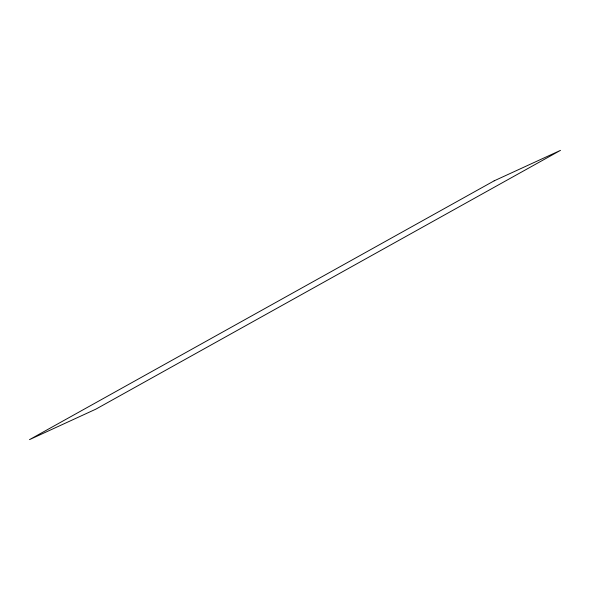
<?xml version="1.0" encoding="UTF-8"?>
<svg xmlns="http://www.w3.org/2000/svg" width="590" height="590" viewBox="0 0 590 590"><rect width="100%" height="100%" fill="white"/><g stroke="black" fill="none" stroke-linecap="round" stroke-linejoin="round"><path stroke-width="0.89" d="M494.191 180.82L29.5 439.639L95.809 409.18L560.5 150.362L494.191 180.82"/></g></svg>
